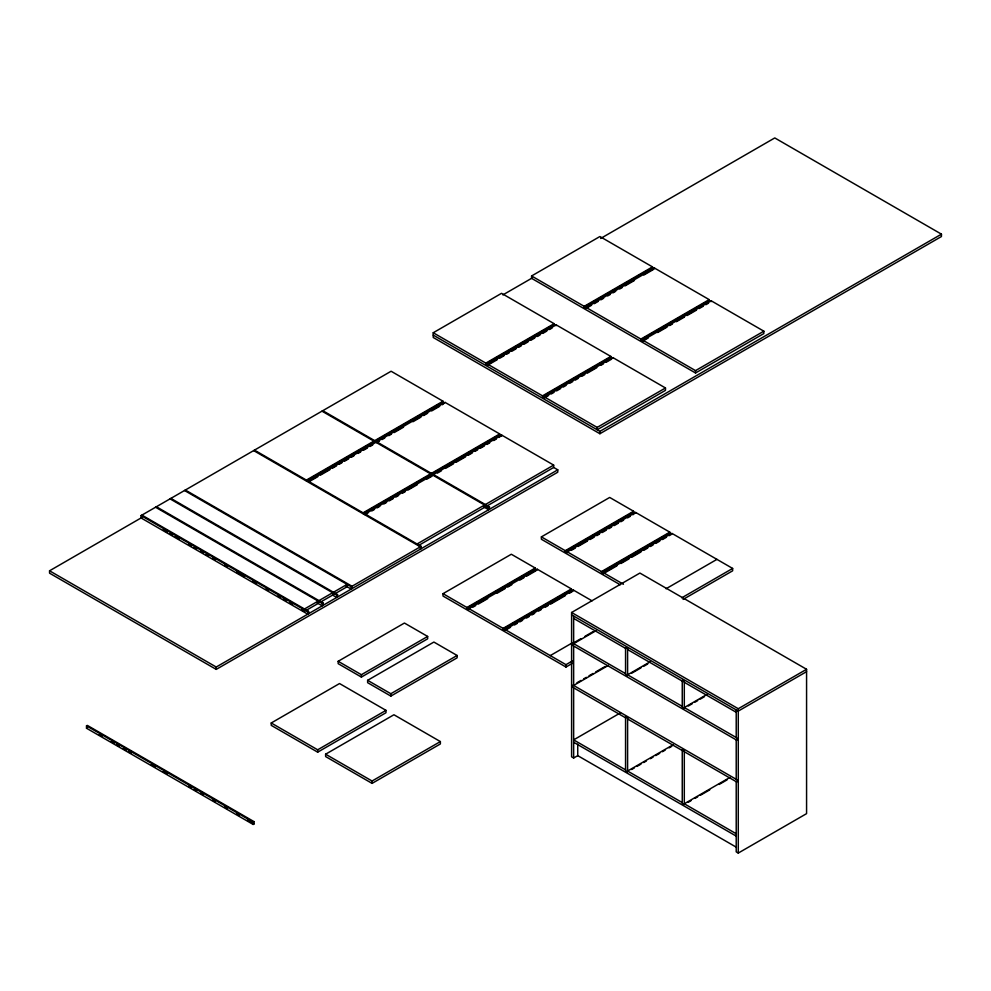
<?xml version="1.0" encoding="UTF-8"?>
<svg xmlns="http://www.w3.org/2000/svg" width="991" height="991" viewBox="0 0 991 991"><rect width="100%" height="100%" fill="white"/><g stroke="black" fill="none" stroke-linecap="round" stroke-linejoin="round"><path stroke-width="1.49" d="M600.645 238.459L774.776 137.935L941.45 234.161L941.45 236.527L599.902 433.724L433.228 337.485L433.228 332.753L501.533 293.324L554.13 323.685L554.13 324.478L485.825 363.908L485.825 363.127L554.13 323.685M640.892 339.851L709.197 300.422L709.197 299.629L640.892 339.071L640.892 339.851L642.936 341.04L642.936 340.247L711.241 300.818L763.85 331.18L763.85 333.546L695.533 372.988L531.585 278.335L531.585 275.969L599.902 236.527L652.499 266.901L652.499 267.681L584.195 307.123L584.195 306.33L652.499 266.901M502.871 294.909L532.34 277.901M141.081 515.593L307.767 611.819L307.767 614.185L141.081 517.959L141.081 515.593L391.098 371.241L443.014 401.219L443.014 401.999L306.392 480.883L306.392 480.09L443.014 401.219M367.822 513.251L365.146 514.8L365.146 514.007L501.756 435.136L553.672 465.101L553.672 467.467L557.772 469.833L557.772 472.199L216.224 669.396L49.55 573.17L49.55 570.804L141.973 517.438M485.825 363.908L487.869 365.097L487.869 364.304L556.186 324.875L610.828 356.426L610.828 357.206L542.523 396.648L542.523 395.855L610.828 356.426M584.195 307.123L586.238 308.3L586.238 307.52L654.543 268.078L709.197 299.629M487.869 365.097L497.247 359.683M499.922 358.135L503.948 355.819M506.624 354.27L509.3 352.722M511.988 351.173L516.001 348.857M518.677 347.308L521.353 345.76M524.041 344.211L528.054 341.895M530.73 340.347L534.756 338.03M537.432 336.482L540.107 334.933M542.783 333.397L546.809 331.068M549.485 329.52L552.16 327.984M586.238 308.3L591.602 305.216M594.278 303.667L598.291 301.351M600.967 299.802L603.655 298.254M607.669 295.937L610.345 294.389M613.033 292.841L615.708 291.292M619.722 288.976L622.398 287.427M625.086 285.879L634.463 280.465M643.828 275.052L653.205 269.639M308.449 481.279L445.07 402.396L499.712 433.947L499.712 434.739L363.09 513.611L363.09 512.83L499.712 433.947M309.787 481.292L317.826 476.646M320.502 475.11L329.879 469.697M332.555 468.148L336.568 465.82M339.256 464.284L341.932 462.735M344.608 461.187L348.621 458.87M351.31 457.322L353.985 455.773M357.999 453.457L360.687 451.908M363.363 450.36L367.376 448.043M370.052 446.495L372.74 444.947M379.429 441.082L376.753 442.63L376.753 441.837M382.117 439.533L384.793 437.985M388.806 435.668L391.482 434.12M394.17 432.572L403.548 427.158M412.913 421.745L420.952 417.112M423.628 415.563L427.654 413.247M431.667 410.918L439.707 406.285M442.382 404.737L445.07 402.396M542.523 396.648L544.567 397.825L544.567 397.044L612.884 357.602L665.481 387.976L665.481 390.343L597.164 429.772L597.164 427.406L665.481 387.976M544.567 397.825L548.593 395.508M551.269 393.96L553.944 392.411M556.62 390.875L560.646 388.546M563.322 387.01L565.997 385.462M570.023 383.133L572.699 381.597M575.375 380.049L578.05 378.5M582.076 376.184L584.752 374.635M587.428 373.087L596.805 367.673M600.819 365.357L603.507 363.808M606.182 362.26L611.546 359.163M642.936 341.04L648.287 337.943M657.665 332.53L667.042 327.117M669.718 325.568L672.406 324.032M676.419 321.703L684.459 317.07M687.135 315.522L696.512 310.109M699.188 308.56L703.214 306.244M705.889 304.695L708.565 303.147M371.836 510.935L374.524 509.386M377.199 507.838L379.875 506.29M383.889 503.973L386.577 502.425M389.252 500.876L393.266 498.56M395.954 497.011L398.63 495.463M402.643 493.146L405.319 491.598M408.007 490.05L417.384 484.636M426.749 479.223L432.113 476.138M437.465 473.041L441.49 470.725M445.504 468.396L453.544 463.763M456.219 462.215L465.597 456.801M468.272 455.253L472.298 452.937M474.974 451.388L477.65 449.84M480.325 448.291L484.351 445.975M487.027 444.426L489.703 442.878M493.729 440.561L496.404 439.013M499.08 437.465L501.756 435.136M642.936 340.247L695.533 370.622L763.85 331.18M86.502 725.858L87.319 725.387L253.993 821.613L253.993 823.979L253.176 824.462L86.502 728.224L86.502 725.858L253.176 822.096L253.993 821.613M433.228 335.119L599.902 431.358L941.45 234.161M86.502 728.224L87.319 727.753M304.485 608.982L318.148 601.091L318.148 603.457L305.724 610.629M318.966 600.62L332.629 592.729L332.629 595.096L320.204 602.268M417.062 543.985L553.672 465.101M334.685 593.906L347.11 586.734L347.11 584.368L333.447 592.259L333.447 594.625M418.4 545.57L485.367 506.909M486.705 506.141L553.672 467.467M307.767 611.819L308.585 611.348L308.585 613.714M155.562 507.231L322.248 603.457L323.066 602.986L323.066 605.352M170.043 498.869L336.729 595.096L337.547 594.625L337.547 596.991M184.524 490.508L351.21 586.734L421.15 546.351L421.15 548.717M321.976 411.154L488.65 507.38L489.467 506.909L489.467 509.275L486.804 507.739M49.55 570.804L216.224 667.03L557.772 469.833M572.674 663.165L565.972 667.03L443.014 596.037L443.014 593.671L511.319 554.242L535.239 568.041L535.239 568.834L466.922 608.263L466.922 607.483L535.239 568.041M620.23 584.777L541.383 539.253L541.383 536.887L609.688 497.445L633.596 511.245L633.596 512.037L565.291 551.479L565.291 550.686L633.596 511.245M338.166 661.294L404.427 623.042L427.654 636.445L427.654 638.811L361.393 677.076L338.166 663.66L338.166 661.294L361.393 674.71L427.654 636.445M271.224 722.984L339.529 683.542L385.982 710.361L385.982 712.727L317.677 752.169L271.224 725.35L271.224 722.984L317.677 749.803L385.982 710.361M466.922 608.263L468.978 609.453L468.978 608.66L537.283 569.218L571.435 588.939L571.435 589.732L503.131 629.174L503.131 628.381L571.435 588.939M565.291 551.479L567.335 552.656L567.335 551.876L635.652 512.434L669.805 532.155L669.805 532.935L601.5 572.377L601.5 571.584L669.805 532.155M472.992 607.136L475.668 605.588M478.343 604.039L487.721 598.626M497.098 593.213L505.137 588.567M507.813 587.019L511.839 584.702M519.866 580.069L523.892 577.741M526.568 576.205L535.945 570.791M571.361 550.339L575.375 548.023M578.05 546.475L587.428 541.061M590.103 539.513L594.129 537.196M596.805 535.648L599.481 534.099M602.169 532.551L606.182 530.235M608.858 528.686L611.534 527.138M614.222 525.589L618.235 523.273M620.911 521.724L623.599 520.176M627.613 517.859L630.288 516.311M632.964 514.763L635.652 512.434M367.624 680.322L433.885 642.057L457.111 655.472L457.111 657.838L390.85 696.091L367.624 682.688L367.624 680.322L390.85 693.725L457.111 655.472M503.131 629.174L505.175 630.35L505.175 629.57L573.492 590.128L592.048 600.843M601.5 572.377L603.544 573.566L603.544 572.773L671.848 533.331L732.646 568.438L732.646 570.804L683.096 599.419M505.175 630.35L510.538 627.266M514.552 624.937L517.228 623.389M519.916 621.852L522.591 620.304M526.605 617.975L529.281 616.439M531.969 614.891L534.644 613.342M538.658 611.026L541.346 609.477M545.36 607.149L548.035 605.612M550.711 604.064L565.452 595.554M569.466 593.237L572.141 591.689M603.544 573.566L616.935 565.824M620.961 563.507L628.988 558.874M631.676 557.326L641.041 551.913M643.729 550.364L647.742 548.048M650.418 546.499L653.106 544.951M655.782 543.402L659.795 541.086M662.483 539.538L666.497 537.221M669.173 535.673L671.848 534.124L669.805 532.935M325.618 754.201L393.935 714.759L440.376 741.578L440.376 743.944L372.071 783.385L325.618 756.567L325.618 754.201L372.071 781.019L440.376 741.578M577.741 744.179L577.741 755.65L573.64 758.016L571.596 756.839L571.596 612.488L639.901 573.058L806.575 669.284L806.575 813.636L738.27 853.065L736.214 851.888L736.214 781.688M550.265 655.596L571.696 643.221M666.039 588.753L716.939 559.37M707.078 694.394L684.298 707.537L736.908 737.911L736.908 740.277L572.959 645.624L572.959 643.258L580.999 638.613M585.012 636.296L593.052 631.651M596.409 630.499L573.64 643.654L573.64 616.043M505.175 629.57L565.972 664.664L572.674 660.799M681.746 597.821L732.646 568.438M576.973 682.737L580.999 680.421M583.674 678.872L586.35 677.324M589.026 675.775L593.052 673.459M595.727 671.91L605.105 666.497M608.462 665.345L573.64 685.45L573.64 646.021M650.381 661.654L627.6 674.809L682.254 706.36M631.577 673.298L641.004 667.86M643.506 666.41L647.693 663.995M620.515 712.814L573.64 739.881L625.556 769.858M688.274 706.038L692.337 703.684M694.902 702.21L697.701 700.6M700.203 699.15L704.39 696.723M673.149 744.749L627.6 771.035L682.254 802.586M631.626 769.499L634.302 767.963M636.978 766.415L641.004 764.086M643.679 762.55L646.355 761.001M650.381 758.685L653.057 757.136M655.732 755.588L659.746 753.271M662.434 751.723L665.11 750.175M669.123 747.858L671.811 746.31M571.596 612.488L738.27 708.726L806.575 669.284M806.575 671.65L738.27 711.092L571.596 614.854M729.847 777.477L684.298 803.775L736.214 833.741M688.324 802.239L691 800.691M695.013 798.374L697.701 796.826M700.377 795.278L709.754 789.864M719.132 784.451L727.159 779.818M652.499 267.681L654.543 268.871L654.543 268.078M709.197 300.422L711.241 301.598L711.241 300.818M531.585 275.969L584.195 306.33M586.238 307.52L640.892 339.071M554.13 324.478L556.186 325.655L556.186 324.875M610.828 357.206L612.884 358.395L612.884 357.602M433.228 332.753L485.825 363.127M487.869 364.304L542.523 395.855M544.567 397.044L597.164 427.406M499.712 434.739L501.756 435.916M633.596 512.037L635.652 513.227M322.793 410.683L489.467 506.909M541.383 536.887L565.291 550.686M567.335 551.876L601.5 571.584M603.544 572.773L623.438 584.256M483.311 506.674L488.65 509.746L488.65 507.38M535.239 568.834L537.283 570.011L537.283 569.218M571.435 589.732L573.492 590.909L573.492 590.128M573.64 618.409L625.556 648.387M627.6 649.563L682.254 681.114M684.298 682.303L736.214 712.269M254.476 450.125L421.15 546.351M253.659 450.595L420.333 546.821L420.333 549.187M572.959 643.258L625.556 673.62M443.014 593.671L466.922 607.483M468.978 608.66L503.131 628.381M625.556 717.794L572.959 687.432L572.959 685.066L736.908 779.706L736.908 782.072L684.298 751.711M627.6 718.983L682.254 750.521M185.354 490.037L352.028 586.263L352.028 588.629M345.871 586.015L351.21 589.1L351.21 586.734M170.873 498.386L337.547 594.625M332.728 595.157L336.729 597.462L336.729 595.096M573.64 742.247L736.214 836.107M156.392 506.748L323.066 602.986M316.909 602.739L322.248 605.823L322.248 603.457M577.741 755.65L736.325 847.206M141.899 515.109L308.585 611.348M163.23 529.789L167.244 532.105M169.895 533.641L172.57 535.19M175.221 536.713L179.222 539.017M188.55 544.406L191.238 545.967M193.877 547.49L196.577 549.039M200.541 551.33L203.242 552.891M205.868 554.415L208.581 555.976M212.57 558.28L215.245 559.816M224.573 565.204L227.249 566.753M236.576 572.141L244.579 576.762M252.507 581.333L256.508 583.649M265.836 589.038L268.573 590.611M277.827 595.95L280.577 597.548M283.166 599.035L285.916 600.62M289.818 602.875L292.58 604.473M301.821 609.799L304.584 611.397M99.323 734.678L101.986 736.226M111.326 741.615L113.99 743.151M116.653 744.687L119.316 746.235M123.318 748.539L125.993 750.076M128.657 751.624L131.32 753.16M151.326 764.705L155.327 767.022M163.329 771.63L167.318 773.946M188.662 786.259L191.325 787.808M193.988 789.344L196.664 790.88M200.665 793.196L203.328 794.732M212.656 800.121L215.332 801.657M224.66 807.046L227.323 808.594M236.663 813.983L239.326 815.519M247.329 820.139L253.993 823.979M738.27 708.726L738.27 853.065M736.214 709.903L736.214 737.515M736.214 739.881L736.214 779.322M695.533 370.622L695.533 372.988M599.902 431.358L599.902 433.724M573.64 687.816L573.64 758.016M565.972 664.664L565.972 667.03M433.451 474.578L433.451 475.358M431.407 473.388L431.407 474.181M390.85 693.725L390.85 696.091M374.709 440.661L374.709 441.441M372.071 781.019L372.071 783.385M361.393 674.71L361.393 677.076M317.677 749.803L317.677 752.169M253.176 822.096L253.176 824.462M216.224 667.03L216.224 669.396M627.6 648.771L625.556 647.594L625.556 674.413L627.6 675.589L627.6 648.771M684.298 681.511L682.254 680.322L682.254 707.14L684.298 708.33L684.298 681.511M627.6 718.19L625.556 717.001L625.556 770.639L627.6 771.828L627.6 718.19M684.298 750.918L682.254 749.741L682.254 803.379L684.298 804.556L684.298 750.918"/></g></svg>
